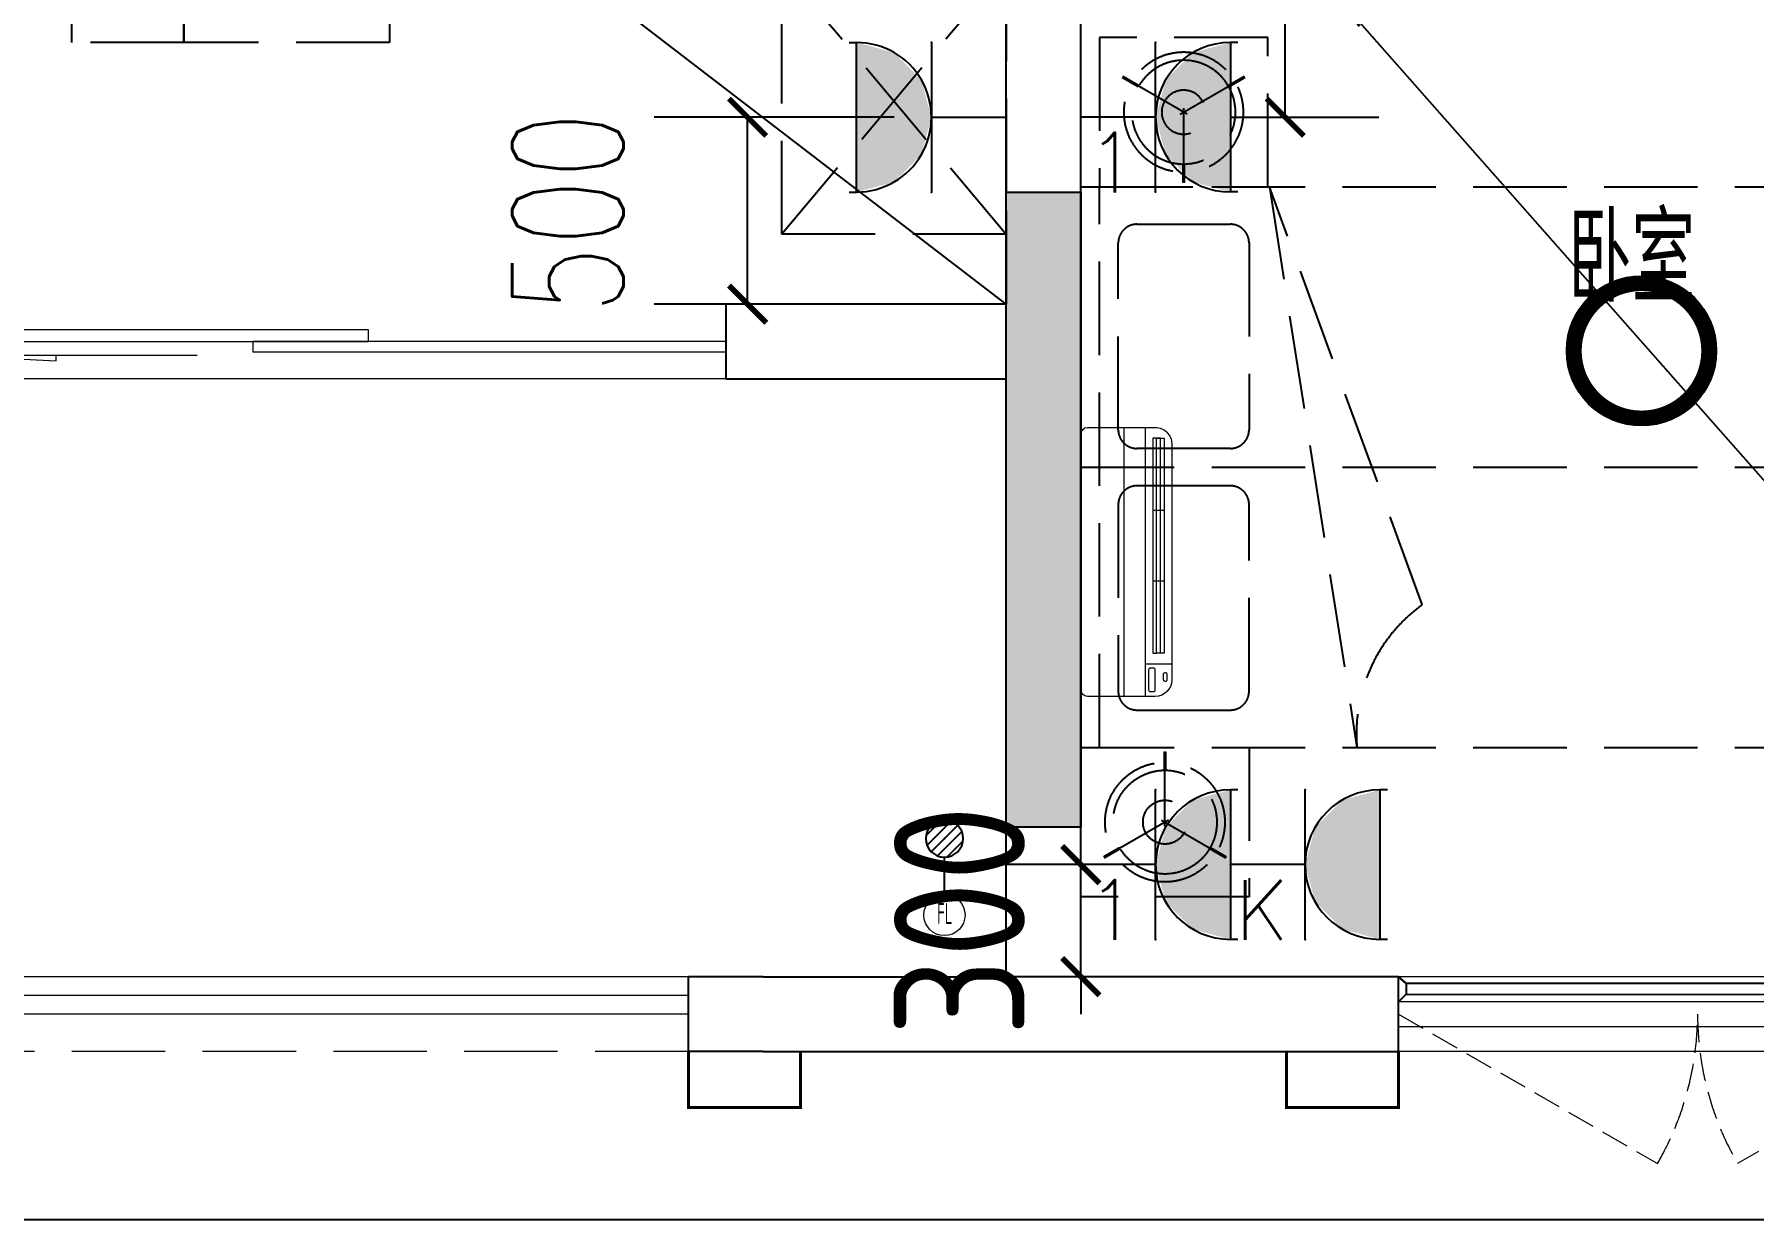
# Model space of a CAD drawing. Extents: x 3753737 to 4713801, y -857380 to 24339.
# Drawn here: x 4644049 to 4648649, y -768810 to -765638 of the extents above; entities that cross this region are included whole.
import ezdxf
from ezdxf.enums import TextEntityAlignment as Align

# ---------------------------------------------------------------- set-up
doc = ezdxf.new("R2010")
doc.units = 0
doc.header["$LTSCALE"] = 1000
doc.header["$MEASUREMENT"] = 0
doc.linetypes.add('A户型$0$DASH', pattern=[0.35, 0.25, -0.1])
doc.linetypes.add('DASH', pattern=[0.35, 0.25, -0.1])
doc.layers.get('0').update_dxf_attribs({"linetype": 'CONTINUOUS'})
doc.layers.get('Defpoints').update_dxf_attribs({"linetype": 'CONTINUOUS'})
for name, color, linetype in [('!!电气', 1, 'CONTINUOUS'), ('3-栏杆1', 252, 'CONTINUOUS'), ('5fur', 175, 'CONTINUOUS'), ('COLU', 7, 'CONTINUOUS'), ('EQUIP-插座', 3, 'CONTINUOUS'), ('EQUIP-照明', 3, 'CONTINUOUS'), ('LVTRY', 252, 'CONTINUOUS'), ('S-砼墙填充', 251, 'CONTINUOUS'), ('VPIPE-凝结', 150, 'CONTINUOUS'), ('WALL', 252, 'CONTINUOUS'), ('看线', 185, 'CONTINUOUS')]:
    doc.layers.add(name, color=color, linetype=linetype)
for name, color, linetype, lineweight in [('PUB_TEXT', 7, 'CONTINUOUS', 20), ('VPIPE-废水', 31, 'TG_F', 18), ('WINDOW', 146, 'CONTINUOUS', 20), ('平面-栏杆', 56, 'CONTINUOUS', 15), ('平面-看线', 252, 'CONTINUOUS', 15), ('平面-空调预留孔', 252, 'CONTINUOUS', 15)]:
    doc.layers.add(name, color=color, linetype=linetype, lineweight=lineweight)
doc.styles.add('_TCH_DIM_T3', font='SIMPLEX.shx', dxfattribs={"width": 0.7058823529411765, "bigfont": 'GBCBIG.shx'})
doc.styles.add('_TEL_DIM', font='SIMPLEX', dxfattribs={"width": 0.8, "height": 3.5, "bigfont": 'HZTXT'})
doc.styles.get("Standard").update_dxf_attribs({"font": 'gbenor.shx', "bigfont": 'gbcbig.shx'})
doc.styles.add('TG_LINETYPE', font='SIMPLEX', dxfattribs={"width": 0.8, "height": 3, "bigfont": 'HZTXT'})
doc.linetypes.add('TG_F', pattern='A,2,-0.3,["F",TG_LINETYPE,S=0.1,R=0,X=-0.23,Y=-0.15],0', length=2.3)
doc.dimstyles.new('_TCH_ARCH&&100', dxfattribs={"dimtxt": 297.5, "dimasz": 100, "dimexe": 250, "dimexo": 300, "dimgap": 100, "dimtad": 1, "dimdec": 0, "dimzin": 0, "dimdsep": 46, "dimtxsty": '_TCH_DIM_T3', "dimblk": 'ARCHTICK', "dimcen": 0.09, "dimclrt": 7, "dimazin": 2, "dimtfac": 1, "dimtdec": 0, "dimtix": 1, "dimtmove": 2, "dimatfit": 3, "dimfxl": 1, "dimtolj": 1, "dimtzin": 0, "dimarcsym": 0})
doc.dimstyles.get("Standard").update_dxf_attribs({"dimscale": 100, "dimtxt": 3.5, "dimasz": 1, "dimexe": 2.5, "dimexo": 3, "dimgap": 1.5, "dimtad": 1, "dimdec": 0, "dimzin": 0, "dimdsep": 46, "dimtxsty": 'Standard', "dimblk": 'ARCHTICK', "dimcen": 0.09, "dimadec": 0, "dimazin": 0, "dimtfac": 1, "dimtdec": 0, "dimtix": 1, "dimtmove": 2, "dimatfit": 3, "dimfxl": 1, "dimtolj": 1, "dimtzin": 0, "dimarcsym": 0})

# ---------------------------------------------------------------- blocks, each defined once
blk = doc.blocks.new('A$C001338C2')
at = {"color": 8}
for p, q in [((844.9999883423079, 303.6000072514144), (54.99998834231155, 303.6000543390692)), ((109.0525457565491, 214.7673082745569), (109.0525510513944, 303.6000511174025)), ((-1.49359439092e-05, 248.6000576173246), (-2.84423585981e-05, 22.0000576172315)), ((899.9999715576414, 22.00000397306576), (899.9999850640525, 248.6000039731589)), ((21.99997024633922, 5.63059293199e-05), (877.9999702463392, 5.2843679441e-06))]:
    blk.add_line(p, q, dxfattribs=at)
at = {"color": 8, "lineweight": 5}
for p, q in [((864.5756734352908, 278.6904651548975), (144.4768629888749, 278.6905080761171)), ((144.4768629888749, 278.6905080761171), (144.4768622188567, 265.7722729386405)), ((387.0097734353949, 278.6904936200444), (144.4768629888749, 278.6905080761171)), ((144.4768629888749, 278.6905080761171), (144.4768614488676, 252.8539829386973)), ((144.4768622188567, 265.7722729386405), (864.5756726653053, 265.772230017421)), ((144.4768606789075, 239.9356929386377), (144.4768614488676, 252.8539829386973)), ((144.4768614488676, 252.8539829386973), (864.5756718953162, 252.8539400174777)), ((864.5756711253525, 239.9356500174181), (144.4768606789075, 239.9356929386377)), ((387.0097711254275, 239.935678482565), (387.0097734353949, 278.6904936200444)), ((622.04272112545, 239.935664473509), (387.0097711254275, 239.935678482565)), ((864.5756734352908, 278.6904651548975), (622.0427234354138, 278.6904796109884)), ((622.0427234354138, 278.6904796109884), (622.04272112545, 239.935664473509)), ((864.5756718953162, 252.8539400174777), (864.5756734352908, 278.6904651548975)), ((864.5756726653053, 265.772230017421), (864.5756711253525, 239.9356500174181)), ((899.9999830474662, 214.7672611304297), (-1.69525337697e-05, 214.7673147745954)), ((899.9999787804518, 143.1781611304468), (-2.12195482163e-05, 143.1782147746126))]:
    blk.add_line(p, q, dxfattribs=at)
at = {"color": 8}
for points in [[(73.08482630450817, 275.0144977724194), (56.77886350143308, 275.0144987443309, -0.414213562373095), (51.27886382925863, 280.5144990721565), (51.27886400034913, 283.3844664433818, -0.414213562373095), (56.77886432817468, 288.8844661155563), (73.08482713124977, 288.8844651436448, -0.4142135623732024), (78.58482680342422, 283.3844648158192), (78.58482663233372, 280.5144974445939, -0.414213562373095)], [(89.24090579471158, 226.3562818807586), (22.19125331861505, 226.3562858772129, -0.414213562372504), (16.6912536464406, 231.8562862050385), (16.69125431894281, 243.1390318179401, -0.414213562373095), (22.19125464676836, 248.6390314901146), (89.24090712286488, 248.6390274936603, -0.414213562373095), (94.74090679503934, 243.1390271658347), (94.74090612253713, 231.8562815529331, -0.414213562373095)]]:
    blk.add_lwpolyline(points, format="xyb", close=True, dxfattribs=at)
for centre, radius, start, end in [((54.99998506405609, 248.6000543390692), 55.0000000000001, 89.99999658490542, 179.9999965849054), ((844.9999850640525, 248.6000072514144), 55.0000000000001, 359.9999965849054, 89.99999658490542), ((21.9999715576414, 22.00005630592932), 22.00000000000004, 179.9999965849054, 269.9999965849054), ((877.9999715576414, 22.00000528436794), 22.00000000000004, 269.9999965849054, 359.9999965849054)]:
    blk.add_arc(centre, radius, start, end, dxfattribs=at)
blk = doc.blocks.new('ASDFSD')
at = {"layer": '3-栏杆1', "color": 5}
for p, q in [((681762.5879415963, 334937.5442401596), (681742.3193111992, 334955.3318184742)), ((681742.3193111992, 334955.3318184742), (681762.5879414161, 334937.5442403179)), ((681762.5879414161, 334937.5442403179), (681762.5879414133, 334908.2619604596)), ((683322.0506670028, 334937.4781505512), (681762.5879414163, 334937.5226424761)), ((683322.0506668226, 334937.5442278689), (683342.3192972196, 334955.3318061834)), ((683342.3192972196, 334955.3318061834), (683322.0506670028, 334937.5442280272)), ((683322.0506670028, 334937.5442280272), (683322.0506670056, 334908.2619481689)), ((681742.3193347491, 334888.4150854239), (681762.5879414133, 334908.2619604596)), ((681762.5879414135, 334908.2403724216), (683322.0506670056, 334908.1959003614)), ((683322.0506670056, 334908.2619481689), (683342.3192736697, 334888.4150731332)), ((683342.3192736697, 334888.4150731332), (683322.0506670056, 334908.2619481689))]:
    blk.add_line(p, q, dxfattribs=at)
blk = doc.blocks.new('$lvtry$00000171')
for p, q in [((-74.24621202462731, 10.60660171788186), (-10.60660171788186, 74.24621202462731)), ((-69.81875867368217, -27.39235180270043), (27.39235180242758, 69.81875867368217)), ((-53.03300858900184, -53.03300858886359), (53.03300858900184, 53.03300858886359)), ((-27.39235180242758, -69.81875867368217), (69.81875867368217, 27.39235180270043)), ((10.60660171788186, -74.24621202462731), (74.24621202462731, -10.60660171788186))]:
    blk.add_line(p, q)
blk.add_circle((0, 0), 75)
blk.add_point((0, 0))
blk = doc.blocks.new('dfgdfgsf')
at = {"layer": '5fur', "color": 252, "linetype": 'A户型$0$DASH'}
for p, q in [((2082791.57267557, -1254612.205849276), (2082791.57267557, -1252312.190617714)), ((2084391.563396981, -1254412.205847252), (2084991.564100249, -1255125.051658737)), ((2084391.565238085, -1255125.051658737), (2084391.563396981, -1254412.205847252)), ((2084991.563396992, -1254412.205847252), (2084391.565238085, -1255125.051658737)), ((2084991.563396992, -1254412.205847252), (2084991.564100249, -1255125.051658737)), ((2083341.57267557, -1254562.205849276), (2083341.57267557, -1254612.205849276)), ((2085241.466386358, -1254598.492976889), (2085241.466386358, -1254998.492976889)), ((2085691.466386358, -1254598.492976889), (2085241.466386358, -1254598.492976889)), ((2085691.466386358, -1254998.492976889), (2085691.466386358, -1254598.492976889)), ((2083341.57267557, -1254612.205849276), (2082791.57267557, -1254612.205849276)), ((2085475.714344077, -1254803.832287767), (2085302.771743867, -1254703.983830982)), ((2085457.218428639, -1254803.832287767), (2085630.161028848, -1254703.983830982)), ((2085466.466386358, -1254787.814355132), (2085466.466386358, -1254987.511268702)), ((2085191.564099533, -1254998.492976889), (2087216.39900661, -1254998.492976889)), ((2085191.564099533, -1256498.49297689), (2085191.564099533, -1254998.492976889)), ((2085241.466386358, -1254998.492976889), (2085691.466386358, -1254998.492976889)), ((2085241.564099533, -1256498.49297689), (2085241.564099533, -1254998.492976889)), ((2086104.998289104, -1256116.465254213), (2085696.257620123, -1254998.492976889)), ((2085696.257620123, -1254998.492976889), (2085930.237512444, -1256498.492976889)), ((2084991.564100249, -1255125.051658737), (2084391.565238085, -1255125.051658737)), ((2085191.564099533, -1255748.49297689), (2088191.564294286, -1255748.49297689)), ((2085191.564099533, -1256898.49297689), (2085191.564099533, -1256498.49297689)), ((2085191.564099533, -1256498.49297689), (2085641.564099533, -1256498.49297689)), ((2085191.564099533, -1256498.492976889), (2087216.39900661, -1256498.492976888)), ((2085191.564099533, -1256498.492976889), (2087216.39900661, -1256498.492976888)), ((2085416.564099533, -1256709.171598647), (2085416.564099533, -1256509.474685076)), ((2085641.564099533, -1256498.49297689), (2085641.564099533, -1256898.49297689)), ((2085425.812057252, -1256693.153666011), (2085252.869457043, -1256793.002122797)), ((2085407.316141815, -1256693.153666011), (2085580.258742023, -1256793.002122796)), ((2085641.564099533, -1256898.49297689), (2085191.564099533, -1256898.49297689))]:
    blk.add_line(p, q, dxfattribs=at)
blk.add_lwpolyline([(2082791.57267557, -1254612.205849276), (2082491.57267557, -1254612.205849276), (2082491.57267557, -1254111.166129522), (2082791.57267557, -1254111.166129522)], close=True, dxfattribs=at)
for points, const_width in [([(2085346.242936648, -1254729.081935836), (2085302.771743868, -1254703.983830982)], 8.88888888888889), ([(2085586.689836067, -1254729.081935836), (2085630.161028848, -1254703.983830982)], 8.888888888888888), ([(2085466.466386358, -1254937.315058994), (2085466.466386358, -1254987.511268702)], 8.88888888888889), ([(2085416.564099533, -1256559.670894784), (2085416.564099533, -1256509.474685076)], 8.88888888888889), ([(2085296.340649824, -1256767.904017943), (2085252.869457043, -1256793.002122797)], 8.88888888888889), ([(2085536.787549243, -1256767.904017942), (2085580.258742024, -1256793.002122796)], 8.888888888888888)]:
    blk.add_lwpolyline(points, dxfattribs=dict(at, const_width=const_width))
for points in [[(2085341.564099533, -1255098.49297689), (2085591.564099533, -1255098.49297689, -0.4142135623731003), (2085641.564099533, -1255148.49297689), (2085641.564099533, -1255648.492976889, -0.4142135623730904), (2085591.564099533, -1255698.492976889), (2085341.564099533, -1255698.492976889, -0.4142135623730999), (2085291.564099533, -1255648.492976889), (2085291.564099533, -1255148.49297689, -0.4142135623730897)], [(2085341.564099533, -1256398.492976889), (2085591.564099533, -1256398.492976889, 0.4142135623731003), (2085641.564099533, -1256348.492976889), (2085641.564099533, -1255848.492976889, 0.4142135623730904), (2085591.564099533, -1255798.492976889), (2085341.564099533, -1255798.492976889, 0.4142135623730999), (2085291.564099533, -1255848.492976889), (2085291.564099533, -1256348.492976889, 0.4142135623730897)]]:
    blk.add_lwpolyline(points, format="xyb", close=True, dxfattribs=at)
blk.add_arc((2086356.608613892, -1256462.552364921), 427.8832127323753, 126.0176927710526, 184.8183113888535, dxfattribs=at)
at = {"layer": '5fur', "color": 252, "linetype": 'A户型$0$DASH', "extrusion": (0, 0, -1)}
for major_axis, ratio, start_param, end_param in [((113.2638872716998, 113.2638872716998), 0.9999999999997511, 4.712388980384682, 10.99557428756427), ((98.16203563551878, 98.16203563551878), 0.999999999998388, 4.712388980384681, 10.99557428756427), ((41.53009199966709, 41.53009199966709), 0.9999999999975253, 4.71238898038469, 10.99557428756428)]:
    blk.add_ellipse((2085466.466386358, -1254798.492976889), major_axis=major_axis, ratio=ratio, start_param=start_param, end_param=end_param, dxfattribs=at)
at = {"layer": '5fur', "color": 252, "linetype": 'A户型$0$DASH'}
for major_axis, ratio, start_param, end_param in [((113.2638872716998, -113.2638872716998), 0.9999999999997511, 4.712388980384682, 10.99557428756427), ((98.16203563551876, -98.16203563551879), 0.999999999998388, 4.712388980384681, 10.99557428756427), ((41.53009199966708, -41.53009199966709), 0.9999999999975253, 4.71238898038469, 10.99557428756428)]:
    blk.add_ellipse((2085416.564099533, -1256698.49297689), major_axis=major_axis, ratio=ratio, start_param=start_param, end_param=end_param, dxfattribs=at)
blk = doc.blocks.new('GDGDGRD')
at = {"layer": 'S-砼墙填充'}
h = blk.add_hatch(color=252, dxfattribs=at)
h.dxf.hatch_style = 1
h.paths.add_polyline_path([(429816.568211176, 288315.3630931432), (429816.5682116579, 288565.3638601754), (429816.5682116579, 288765.3638601754), (429816.5682118596, 288515.3630931432), (429816.5682114563, 288815.3646272075), (430016.5682111122, 288815.3646272075), (430016.5682108584, 287115.363093024), (429816.5682111839, 287115.363093024)])
at = {"layer": 'COLU', "color": 252}
blk.add_lwpolyline([(429816.568211176, 288315.3630931432), (429816.5682116579, 288565.3638601754), (429816.5682116579, 288765.3638601754), (429816.5682118596, 288515.3630931432), (429816.5682114563, 288815.3646272075), (430016.5682111122, 288815.3646272075), (430016.5682108584, 287115.363093024), (429816.5682111839, 287115.363093024), (429816.568211176, 288315.3630931432)], close=True, dxfattribs=at)
blk = doc.blocks.new('$DorLib2D$00000138')
at = {"color": 0, "linetype": 'Continuous'}
for p, q in [((-0.2875000000003638, -2.13e-14), (-0.2875000000003638, 0.1537753792110692)), ((-0.2875000000003638, 0.1537753792110692), (0, 0.1537753792110692)), ((0, 0.1537753792110976), (0, 7.1e-15)), ((0.2875000000003638, 0.1537753792110692), (0, 0.1537753792110692)), ((0.2875000000003638, -2.13e-14), (0.2875000000003638, 0.1537753792110692)), ((-0.5, -0.139864741756405), (-0.5, -2.13e-14)), ((-0.5, -2.13e-14), (-0.21875, -2.13e-14)), ((0, -2.13e-14), (-0.2875000000003638, -2.13e-14)), ((-0.21875, -2.13e-14), (-0.21875, -0.139864741756405)), ((0, -2.13e-14), (0.2875000000003638, -2.13e-14)), ((0.21875, -2.13e-14), (0.21875, -0.139864741756405)), ((0.5, -2.13e-14), (0.21875, -2.13e-14)), ((0.5, -2.13e-14), (0.5, -0.194552241756405)), ((0.5, -0.139864741756405), (0.5, -2.13e-14)), ((-0.21875, -0.139864741756405), (-0.5, -0.139864741756405)), ((0.21875, -0.139864741756405), (0.5, -0.139864741756405)), ((-0.1856715078083653, -0.1859990653694013), (-0.0370241864184209, -0.1859990653694013)), ((-0.0370241864184209, -0.1859990653694013), (-0.101855674160106, -0.2582593850092678)), ((-0.101855674160106, -0.2582593850092678), (-0.101855674160106, -0.1859990653694013)), ((0.1856715078083653, -0.1859990653694013), (0.0370241864184209, -0.1859990653694013)), ((0.0370241864184209, -0.1859990653694013), (0.101855674160106, -0.2582593850092678)), ((0.101855674160106, -0.2582593850092678), (0.101855674160106, -0.1859990653694013))]:
    blk.add_line(p, q, dxfattribs=at)
blk = doc.blocks.new('$WINLIB2D$00000001')
at = {"color": 0}
for points in [[(-0.4999999999999964, 0.5000000000000142), (-0.4999999999999964, -0.4999999999999858)], [(-0.4999999999999964, 0.5000000000000142), (0.5000000000000036, 0.5000000000000142)], [(0.5000000000000036, -0.4999999999999858), (0.5000000000000036, 0.5000000000000142)], [(0.5000000000000036, 0.1666666666666714), (-0.4999999999999964, 0.1666666666666714)], [(0.5000000000000036, -0.1666666666666572), (-0.4999999999999964, -0.1666666666666572)], [(-0.4999999999999964, -0.4999999999999858), (0.5000000000000036, -0.4999999999999858)]]:
    blk.add_lwpolyline(points, dxfattribs=at)
blk = doc.blocks.new('A$C100F5A36')
at = {"color": 252, "const_width": 8}
for points in [[(20152.46589047834, -18982.4004392249), (20152.46589047834, -19132.4004392249), (20452.46589047834, -19132.4004392249), (20452.46589048207, -18982.39992552157)], [(21752.46589036286, -18982.40043916367), (21752.46589036286, -19132.40043916367), (22052.46589036286, -19132.40043916367), (22052.46589036658, -18982.39992546034)]]:
    blk.add_lwpolyline(points, dxfattribs=at)
at = {"layer": 'VPIPE-凝结', "color": 252, "ltscale": 0.1}
blk.add_lwpolyline([(20837.48354907846, -18562.39992477116), (20837.48354907846, -18462.39992477116)], dxfattribs=at)
at = {"layer": 'VPIPE-废水', "color": 252}
blk.add_circle((20837.48354907846, -18617.39992477116), 55, dxfattribs=at)
at = {"layer": 'WALL', "color": 252}
for p, q in [((21002.46589042822, -16982.39991768032), (21002.46589063683, -15282.3999098641)), ((21202.46589041594, -17082.39991769444), (21202.46589062455, -15382.39990986795)), ((21002.46589042822, -16982.39991768032), (20252.47731150508, -16982.39991766651)), ((20252.47731150508, -16982.39991766651), (20252.47731150139, -17182.3999176665)), ((21202.48617405141, -18782.39992476232), (21202.46589040882, -17082.39872452756)), ((20252.47731150139, -17182.3999176665), (21002.46708356345, -17182.39991768032)), ((21002.4861740372, -18782.3999247623), (21002.46708356345, -17182.39991768032)), ((20352.46588629507, -18782.39991656691), (20152.46588665131, -18782.39992492786)), ((20152.46589501225, -18982.39992492786), (20152.46588665131, -18782.39992492786)), ((20352.48736771755, -18782.39992476231), (21002.4861740372, -18782.3999247623)), ((22052.46589005038, -18782.39992476233), (21202.48617405141, -18782.39992476232)), ((22052.46589005038, -18982.39992476232), (22052.46589005038, -18782.39992476233)), ((20352.46589465602, -18982.39991656691), (20152.46589501225, -18982.39992492786)), ((20352.48736771755, -18982.39992476231), (21102.4873671988, -18982.39992476231)), ((21102.4873671988, -18982.39992476231), (22052.46589005038, -18982.39992476232))]:
    blk.add_line(p, q, dxfattribs=at)
at = {"layer": 'WINDOW', "color": 252}
blk.add_line((20252.47731150136, -17182.39991766651), (15752.46589089181, -17182.39991758359), dxfattribs=at)
at = {"layer": 'WINDOW', "color": 252, "linetype": 'DASH', "ltscale": 0.3}
for points in [[(22052.4658900951, -18882.3999247622), (22745.2862131279, -19282.39992476418, 0.1316524975905399), (22852.46589010162, -18882.39992475451)], [(23652.46589010768, -18882.3999247622), (22959.64556707488, -19282.39992476418, -0.1316524975905399), (22852.46589010162, -18882.39992475451)]]:
    blk.add_lwpolyline(points, format="xyb", dxfattribs=at)
at = {"layer": '平面-栏杆', "color": 252}
for points in [[(20152.46589047834, -18832.39992489642), (15502.46589048207, -18832.39992643753)], [(20152.46589047834, -18882.39992489549), (15502.46589048207, -18882.39992643753)]]:
    blk.add_lwpolyline(points, dxfattribs=at)
at = {"layer": '平面-看线', "color": 252}
blk.add_lwpolyline([(20152.46589047834, -18782.39992489712), (15502.46589048207, -18782.39992643776)], dxfattribs=at)
at = {"layer": '平面-看线', "color": 252, "linetype": 'DASH'}
blk.add_lwpolyline([(20152.46589047834, -18982.3999248941), (15502.46587226354, -18982.3990503177)], dxfattribs=at)
at = {"layer": '看线', "color": 252}
blk.add_lwpolyline([(14202.46591712767, -18232.39991673001), (14202.46592108952, -19432.39991605002), (34552.46690135682, -19432.39991605002), (34552.46170119429, -17932.39991721977), (36802.46589077916, -17932.39992461284)], dxfattribs=at)
at = {"color": 252}
for name, p in [('GDGDGRD', (-408814.112811693, -305497.7630110036)), ('ASDFSD', (-659689.8534211414, -353737.7317438088))]:
    blk.add_blockref(name, p, dxfattribs=at)
at = {"layer": 'LVTRY', "color": 252, "xscale": -0.6666666667107825, "yscale": 0.6666666667107825, "rotation": 90.00000000602213}
blk.add_blockref('$lvtry$00000171', (20837.483549078, -18412.3999247679), dxfattribs=at)
at = {"layer": 'WINDOW', "color": 252}
blk.add_blockref('dfgdfgsf', (-2063989.108700188, 1238329.789241821), dxfattribs=at)
at = {"layer": 'WINDOW', "color": 252, "xscale": 4500.011420609546, "yscale": -200, "zscale": 4500.011420609546, "rotation": 179.9999999989443}
blk.add_blockref('$DorLib2D$00000138', (18002.47160119843, -17082.39991762505), dxfattribs=at)
at = {"layer": 'WINDOW', "color": 252, "xscale": -1600, "yscale": -200, "zscale": -1600}
blk.add_blockref('$WINLIB2D$00000001', (22852.4658900504, -18882.39992476231), dxfattribs=at)
at = {"layer": '平面-空调预留孔', "color": 252, "xscale": -0.800000000046565, "yscale": 0.800000000046565, "zscale": 0.800000000046565, "rotation": 269.9999997665698}
blk.add_blockref('A$C001338C2', (21202.65723243915, -18032.39988764166), dxfattribs=at)
at = {"layer": 'PUB_TEXT', "color": 252}
blk.add_text('卧室', height=236.3120567375886, dxfattribs=at).set_placement((22505.54555377504, -16977.61706210277))
at = {"layer": 'PUB_TEXT', "color": 252, "width": 0.6}
blk.add_text('FL', height=56.00000000000001, dxfattribs=at).set_placement((20817.68927731411, -18641.24012648086))
blk = doc.blocks.new('$equip$00001150')
at = {"const_width": 0.1}
blk.add_lwpolyline([(-0.4500000000007276, 0, 1), (0.4500000000007276, 0, 1)], format="xyb", close=True, dxfattribs=at)
blk.add_circle((0, 0), 0.5)
at = {"flags": 9}
blk.add_attdef('A', (0, 0), '', height=2e-05, dxfattribs=at)
blk = doc.blocks.new('$equip$00001764')
for p, q in [((-0.5, 1.049999999999272), (-0.5, 1)), ((0.5, 1.049999999999272), (0.5, 1)), ((-0.5, 1), (0.5, 1)), ((0.5, 0.5), (-0.5, 0.5)), ((0, 0.5), (0, 0))]:
    blk.add_line(p, q)
blk.add_arc((0, 1), 0.500000000000025, 180, 0)
for p in [(-0.5, 0.5), (0.5, 0.5), (0, 0)]:
    blk.add_point(p)
for points in [[(0.4330127018911298, 0.75), (-0.4330127018911298, 0.75), (0.5, 1), (-0.5, 1)], [(0.25, 0.5669872981052322), (-0.25, 0.5669872981052322), (0.4330127018911298, 0.75), (-0.4330127018911298, 0.75)], [(0, 0.5), (0, 0.5), (0.25, 0.5669872981052322), (-0.25, 0.5669872981052322)]]:
    blk.add_solid(points)
at = {"color": 7, "style": '_TEL_DIM'}
blk.add_attdef('$TEXT$', text='', height=0.4, dxfattribs=at).set_placement((0.3030595533709857, 0.2110205339395179), align=Align.MIDDLE_CENTER)
at = {"color": 7, "style": '_TEL_DIM', "flags": 1}
blk.add_attdef('A', text='', height=2e-05, dxfattribs=at).set_placement((0, 0), align=Align.MIDDLE_CENTER)
blk = doc.blocks.new('_ArchTick')
at = {"color": 0, "linetype": 'ByBlock', "const_width": 0.15}
blk.add_lwpolyline([(-0.5, -0.5), (0.5, 0.5)], dxfattribs=at)
blk = doc.blocks.new('*D297')
at = {"layer": '!!电气', "color": 0, "lineweight": -2, "transparency": 16777216}
for p, q in [((4646848.652060736, -767859.5779922553), (4646848.652060736, -767759.5779922553)), ((4646986.64006776, -767859.5779922553), (4646598.652060736, -767859.5779922553)), ((4646848.652060736, -768159.5779922553), (4646848.652060736, -767859.5779922553)), ((4646986.64006776, -768159.5779922553), (4646598.652060736, -768159.5779922553)), ((4646848.652060736, -768159.5779922553), (4646848.652060736, -768259.5779922553))]:
    blk.add_line(p, q, dxfattribs=at)
at = {"layer": 'Defpoints', "color": 0, "transparency": 16777216}
for p in [(4646848.652060736, -767859.5779922553), (4647286.64006776, -767859.5779922553), (4647286.64006776, -768159.5779922553)]:
    blk.add_point(p, dxfattribs=at)
at = {"layer": '!!电气', "color": 0, "lineweight": -2, "transparency": 16777216, "xscale": 100, "yscale": 100, "zscale": 100}
for p, rotation in [((4646848.652060736, -767859.5779922553), 270), ((4646848.652060736, -768159.5779922553), 90)]:
    blk.add_blockref('_ArchTick', p, dxfattribs=dict(at, rotation=rotation))
at = {"layer": '!!电气', "color": 0, "transparency": 16777216, "insert": (4646523.652060736, -768009.5779922545), "char_height": 350, "attachment_point": 5, "rotation": 90}
blk.add_mtext('\\A1;300', dxfattribs=at)
blk = doc.blocks.new('$equip$00001237')
for p, q in [((-0.5, 1.05000000000291), (-0.5, 1)), ((0.5, 1.05000000000291), (0.5, 1)), ((-0.5, 1), (0.5, 1)), ((0.5, 0.5), (-0.5, 0.5)), ((0, 0.5), (0, 0))]:
    blk.add_line(p, q)
blk.add_arc((0, 1), 0.500000000000025, 180, 0)
for p in [(0, 1), (-0.5, 0.5), (0.5, 0.5), (0, 0)]:
    blk.add_point(p)
for points in [[(0.4330127018911298, 0.75), (-0.4330127018911298, 0.75), (0.5, 1), (-0.5, 1)], [(0.25, 0.5669872981088702), (-0.25, 0.5669872981088702), (0.4330127018911298, 0.75), (-0.4330127018911298, 0.75)], [(0, 0.5), (0, 0.5), (0.25, 0.5669872981088702), (-0.25, 0.5669872981088702)]]:
    blk.add_solid(points)
at = {"flags": 9}
blk.add_attdef('A', (0, 0), '', height=2e-05, dxfattribs=at)
blk = doc.blocks.new('*D344')
at = {"layer": '!!电气', "color": 0, "lineweight": -2, "transparency": 16777216}
for p, q in [((4646348.635714543, -765859.5603564153), (4645706.953472471, -765859.5418398198)), ((4645956.939044201, -766359.5490536945), (4645956.953472367, -765859.5490539026)), ((4646348.621286377, -766359.5603562072), (4645706.939044305, -766359.5418396116))]:
    blk.add_line(p, q, dxfattribs=at)
at = {"layer": 'Defpoints', "color": 0, "transparency": 16777216}
for p in [(4645956.953472367, -765859.5490539026), (4646648.635714418, -765859.5690133148), (4646648.621286253, -766359.5690131066)]:
    blk.add_point(p, dxfattribs=at)
at = {"layer": '!!电气', "color": 0, "lineweight": -2, "transparency": 16777216, "xscale": 100, "yscale": 100, "zscale": 100}
for p, rotation in [((4645956.953472367, -765859.5490539026), 89.9983466539936), ((4645956.939044201, -766359.5490536945), 269.9983466539936)]:
    blk.add_blockref('_ArchTick', p, dxfattribs=dict(at, rotation=rotation))
at = {"layer": '!!电气', "color": 7, "transparency": 16777216, "insert": (4645475.759518856, -766114.6207480968), "char_height": 297.5, "attachment_point": 5, "rotation": 89.9983466539936, "style": '_TCH_DIM_T3'}
blk.add_mtext('\\A1;500', dxfattribs=at)
blk = doc.blocks.new('*D354')
at = {"layer": '!!电气', "color": 0, "lineweight": -2, "transparency": 16777216}
for p, q in [((4647248.694824988, -764759.5849790704), (4647645.520754817, -764759.5919257071)), ((4647395.501499786, -765859.531503547), (4647395.520754856, -764759.5875493318)), ((4647248.675569918, -765859.5289332855), (4647645.501499747, -765859.5358799222))]:
    blk.add_line(p, q, dxfattribs=at)
at = {"layer": 'Defpoints', "color": 0, "transparency": 16777216}
for p in [(4646948.694825034, -764759.57972742), (4647395.520754856, -764759.5875493318), (4646948.675569964, -765859.5236816352)]:
    blk.add_point(p, dxfattribs=at)
at = {"layer": '!!电气', "color": 0, "lineweight": -2, "transparency": 16777216, "xscale": 100, "yscale": 100, "zscale": 100}
for p, rotation in [((4647395.520754856, -764759.5875493318), 89.99899700867323), ((4647395.501499786, -765859.531503547), 269.9989970086732)]:
    blk.add_blockref('_ArchTick', p, dxfattribs=dict(at, rotation=rotation))
at = {"layer": '!!电气', "color": 7, "transparency": 16777216, "insert": (4647686.557954578, -765309.554712427), "char_height": 297.5, "attachment_point": 5, "rotation": 89.99899700867323, "style": '_TCH_DIM_T3'}
blk.add_mtext('\\A1;1100', dxfattribs=at)

msp = doc.modelspace()

# ---------------------------------------------------------------- block references
at = {"layer": '!!电气'}
msp.add_blockref('A$C100F5A36', (4625646.165886384, -749377.1780669868), dxfattribs=at)

# ---------------------------------------------------------------- next in the draw order: linework, layer by layer
at = {"layer": '!!电气', "color": 1}
for points in [[(4646648.632970164, -766359.5779846844), (4641048.609315298, -762059.5581994683)], [(4646848.631777382, -764759.5779765409), (4649848.631784322, -768159.5779917375)]]:
    msp.add_lwpolyline(points, dxfattribs=at)

# ---------------------------------------------------------------- next in the draw order: block references
at = {"layer": 'EQUIP-插座', "color": 2, "xscale": 400.0000000000002, "yscale": 400.0000000000002, "zscale": 400.0000000000002, "rotation": 90.00005652510886}
msp.add_blockref('$equip$00001237', (4646648.635714417, -765859.5690133141), dxfattribs=at)
at = {"layer": 'EQUIP-插座', "color": 4}
ref = msp.add_blockref('$equip$00001764', (4646848.631777005, -765859.5315033598), dxfattribs=dict(at, xscale=400, yscale=400, zscale=400, rotation=270))
ref.add_attrib('$TEXT$', '1', dxfattribs={"layer": '0', "color": 7, "height": 160, "style": '_TEL_DIM'}).set_placement((4646933.039990582, -765980.7553247083), align=Align.MIDDLE_CENTER)
ref = msp.add_blockref('$equip$00001764', (4646848.609469993, -767859.5472172541), dxfattribs=dict(at, xscale=400, yscale=400, zscale=400, rotation=270))
ref.add_attrib('$TEXT$', '1', dxfattribs={"layer": '0', "color": 7, "height": 160, "style": '_TEL_DIM'}).set_placement((4646933.017683568, -767980.7710386026), align=Align.MIDDLE_CENTER)
at = {"layer": 'EQUIP-插座', "color": 2}
ref = msp.add_blockref('$equip$00001764', (4647248.609469993, -767859.5472172541), dxfattribs=dict(at, xscale=400, yscale=400, zscale=400, rotation=270))
ref.add_attrib('$TEXT$', 'K', dxfattribs={"layer": '0', "color": 7, "height": 160, "style": '_TEL_DIM'}).set_placement((4647333.017683569, -767980.7710386021), align=Align.MIDDLE_CENTER)
at = {"layer": 'EQUIP-照明', "color": 2, "xscale": 400, "yscale": 400, "zscale": 400}
msp.add_blockref('$equip$00001150', (4648348.63178049, -766484.5779842993), dxfattribs=at)

# ---------------------------------------------------------------- next in the draw order: dimensions: what is measured, and where the dimension line sits
at = {"layer": '!!电气', "color": 1}
for base, p1, p2, angle, text, picture, middle in [((4647395.520754856, -764759.5875493318), (4646948.675569965, -765859.5236816353), (4646948.694825035, -764759.5797274201), 89.99899700867323, '1100', '*D354', (4647686.557954578, -765309.554712427)), ((4645956.953472367, -765859.5490539026), (4646648.621286253, -766359.5690131066), (4646648.635714418, -765859.5690133148), 89.99834665410032, '500', '*D344', (4645475.759518856, -766114.6207480968))]:
    dim = msp.add_linear_dim(base=base, p1=p1, p2=p2, angle=angle, text=text, dimstyle='_TCH_ARCH&&100', dxfattribs=at)
    dim.commit()
    dim.dimension.update_dxf_attribs({"geometry": picture, "text_midpoint": middle, "dimtype": 129})
dim = msp.add_linear_dim(base=(4646848.652060736, -767859.5779922553), p1=(4647286.64006776, -768159.5779922553), p2=(4647286.64006776, -767859.5779922553), angle=90, dimstyle='Standard', override={"dimzin": 8}, dxfattribs=at)
dim.commit()
dim.dimension.update_dxf_attribs({"geometry": '*D297', "text_midpoint": (4646523.652060736, -768009.5779922545)})

doc.saveas('drawing.dxf')
